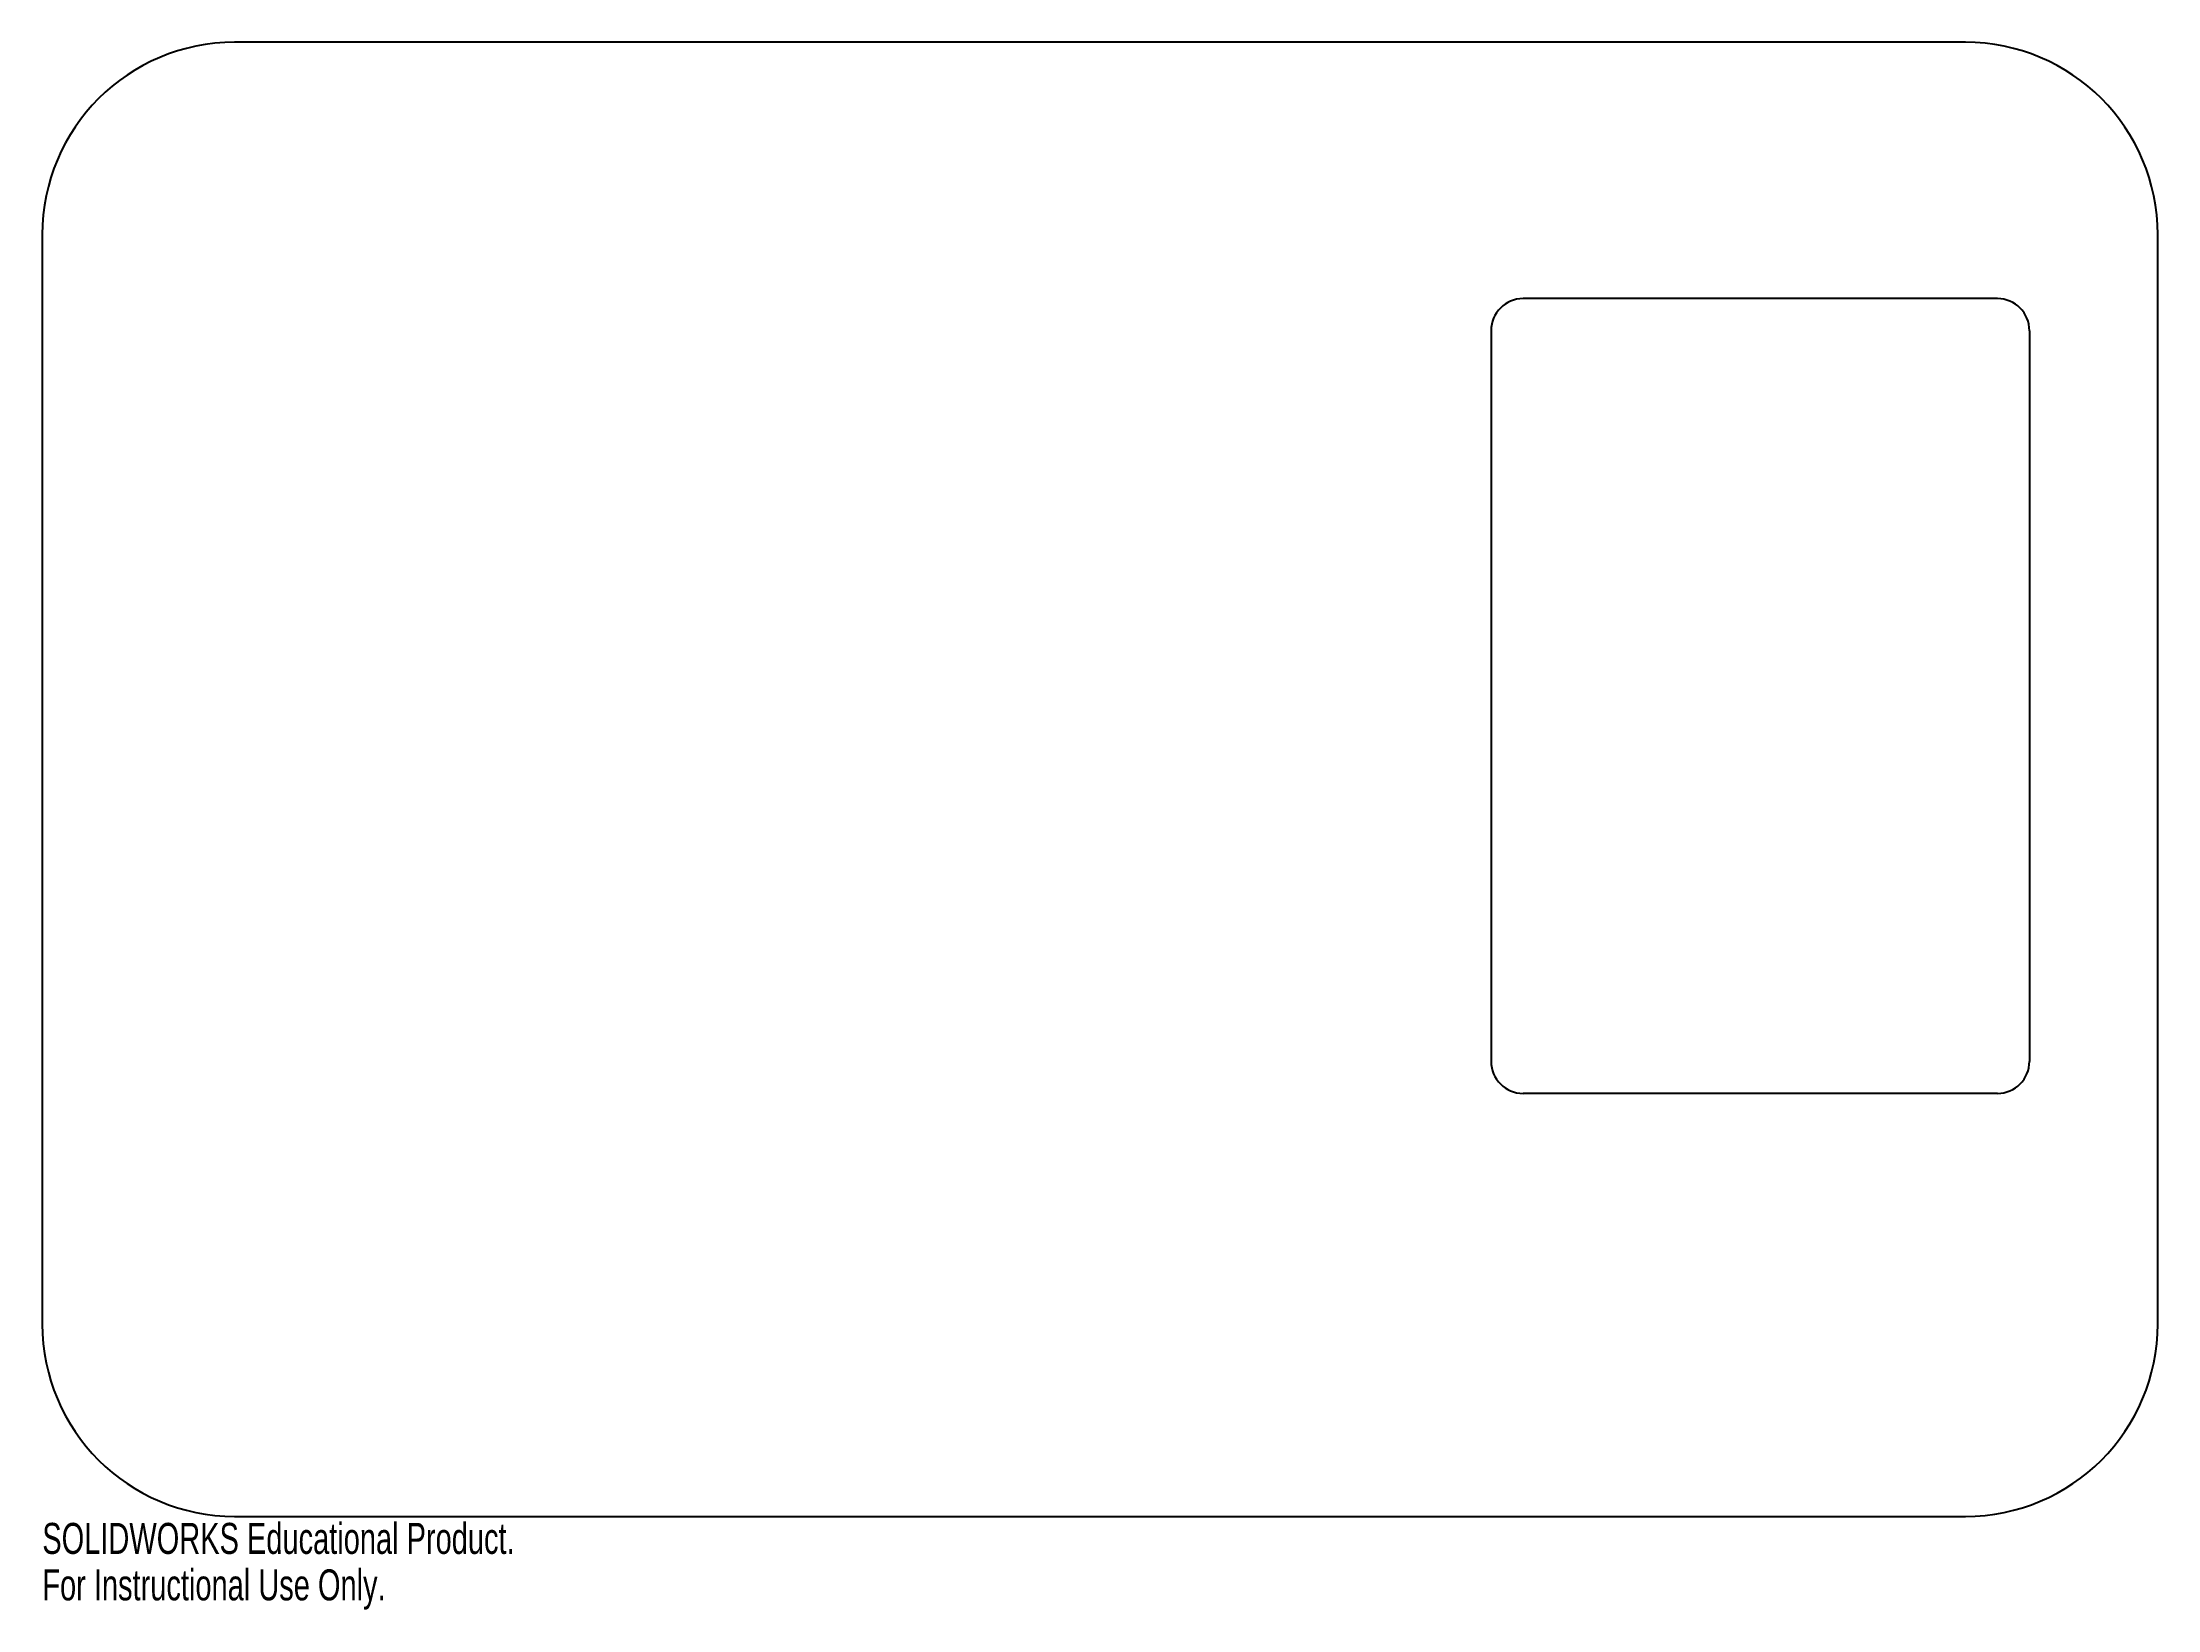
# Model space of a CAD drawing. Header units: millimetres. Extents: x -165 to 165, y -130 to 115.
import ezdxf

# ---------------------------------------------------------------- set-up
doc = ezdxf.new("R2010")
doc.units = ezdxf.units.MM
doc.styles.add('SLDTEXTSTYLE0', font='TXT', dxfattribs={"width": 0.7})

msp = doc.modelspace()

# ---------------------------------------------------------------- linework, layer by layer
at = {"color": 7, "linetype": 'Continuous', "lineweight": 25}
for p, q in [((135, 115), (-135, 115)), ((-165, 85), (-165, -85)), ((165, -85), (165, 85)), ((140, 75), (66, 75)), ((61, 70), (61, -44)), ((145, 70), (145, -44)), ((140, -49), (66, -49)), ((-135, -115), (135, -115))]:
    msp.add_line(p, q, dxfattribs=at)
for centre, radius, start, end in [((-135, 85), 30, 90, 180), ((135, 85), 30, 0, 90), ((66, 70), 5, 90, 180), ((140, 70), 5, 0, 90), ((66, -44), 5, 180, 270), ((140, -44), 5, 270, 0), ((-135, -85), 30, 180, 270), ((135, -85), 30, 270, 0)]:
    msp.add_arc(centre, radius, start, end, dxfattribs=at)

# ---------------------------------------------------------------- texts
at = {"color": 7, "linetype": 'Continuous', "char_height": 4.8336, "attachment_point": 1, "style": 'SLDTEXTSTYLE0'}
for s, insert in [('SOLIDWORKS Educational Product.', (-165, -116.02)), ('For Instructional Use Only.', (-165, -123.27))]:
    msp.add_mtext(s, dxfattribs=dict(at, insert=insert))

doc.saveas('drawing.dxf')
